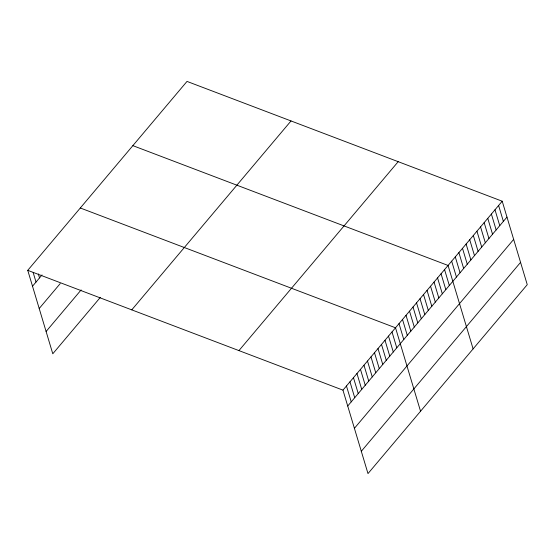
<?xml version="1.0" encoding="UTF-8"?>
<svg xmlns="http://www.w3.org/2000/svg" width="555" height="555" viewBox="0 0 555 555"><rect width="100%" height="100%" fill="white"/><g stroke="black" fill="none" stroke-linecap="round" stroke-linejoin="round"><path stroke-width="0.83" d="M27.75 270.334L187.007 81.412L502.213 201.215L527.25 284.666L367.993 473.588L342.955 390.137L27.75 270.334L52.787 353.785L100.337 297.383M32.516 286.214L42.027 274.933M39.204 308.518L60.224 283.577M46.1 331.488L81.134 289.925M131.771 309.863L291.021 120.948M238.941 350.6L398.192 161.678M342.955 390.137L502.213 201.215M347.721 406.017L506.979 217.095M354.416 428.314L513.666 239.399M361.305 451.291L520.562 262.369M132.86 145.646L448.065 265.45L473.103 348.901M80.302 207.986L395.514 327.79L420.551 411.248M498.605 205.496L503.371 221.383M494.991 209.776L499.757 225.663M491.383 214.057L496.149 229.943M487.776 218.344L492.542 234.224M484.161 222.624L488.927 238.511M480.554 226.905L485.32 242.792M476.946 231.192L481.712 247.072M473.332 235.473L478.098 251.353M469.724 239.753L474.49 255.64M466.117 244.033L470.883 259.92M462.502 248.321L467.268 264.201M458.895 252.601L463.661 268.481M455.287 256.882L460.053 272.769M451.673 261.162L456.439 277.049M444.562 269.605L449.328 285.485M441.058 273.761L445.825 289.641M437.555 277.916L442.321 293.803M434.052 282.072L438.818 297.959M430.548 286.227L435.314 302.114M427.045 290.383L431.811 306.27M423.541 294.538L428.307 310.425M420.038 298.694L424.804 314.581M416.534 302.85L421.3 318.736M413.031 307.012L417.797 322.892M409.528 311.168L414.294 327.048M406.024 315.323L410.79 331.203M402.521 319.479L407.287 335.366M399.017 323.634L403.783 339.521M392.01 331.945L396.776 347.832M388.507 336.101L393.273 351.988M385.004 340.257L389.77 356.144M381.5 344.412L386.266 360.299M377.997 348.575L382.763 364.455M374.493 352.73L379.259 368.61M370.99 356.886L375.749 372.766M367.486 361.041L372.245 376.928M363.976 365.197L368.742 381.084M360.473 369.352L365.239 385.239M356.969 373.508L361.735 389.395M353.466 377.664L358.232 393.55M349.962 381.819L354.728 397.706M346.459 385.975L351.225 401.862M38.33 273.934L39.523 277.902M33.161 272.526L36.02 282.058"/></g></svg>
